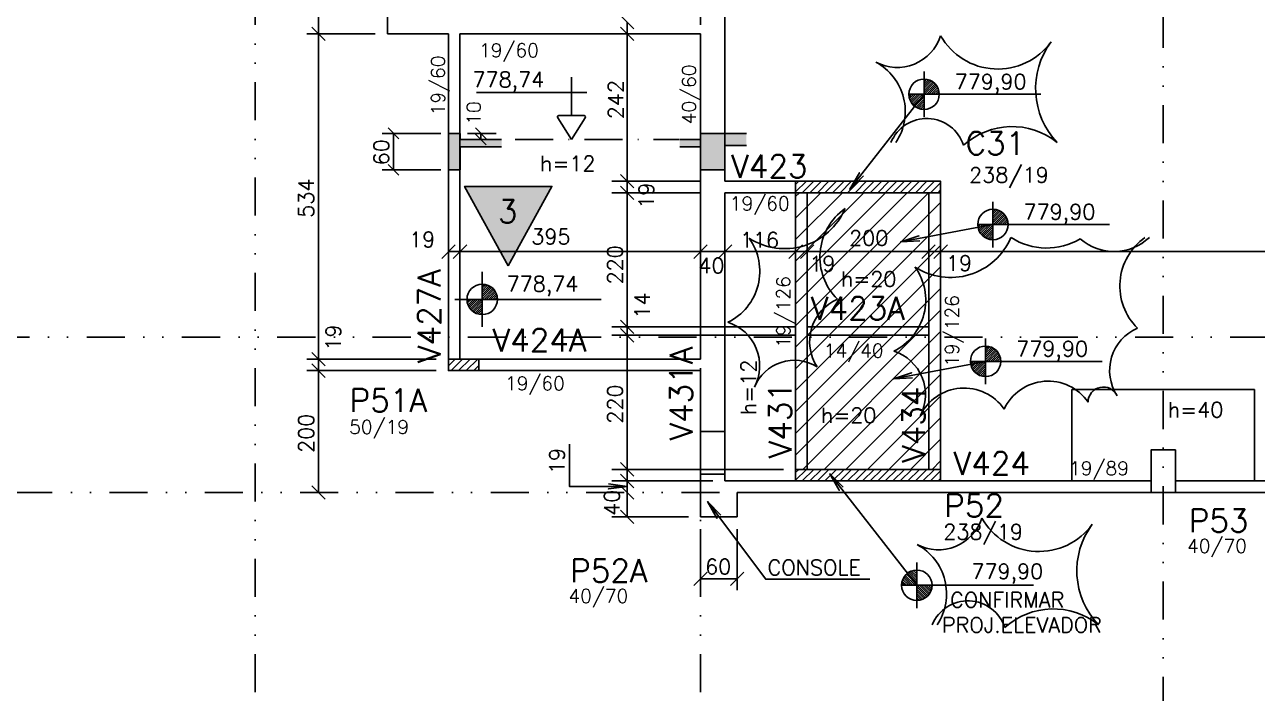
# Model space of a CAD drawing. Extents: x 551983 to 566858, y -277 to 10236.
# Drawn here: x 555352 to 557376, y 3248 to 4346 of the extents above; entities that cross this region are included whole.
import ezdxf

# ---------------------------------------------------------------- set-up
doc = ezdxf.new("R2010")
doc.units = 0
doc.header["$LTSCALE"] = 125
doc.header["$MEASUREMENT"] = 0
doc.linetypes.add('DIVIDE', pattern=[1.25, 0.5, -0.25, 0, -0.25, 0, -0.25])
doc.linetypes.add('ESTILO_TQS_0003', pattern=[0.91, 0.5, -0.2, 0.01, -0.2])
doc.layers.get('0').update_dxf_attribs({"linetype": 'CONTINUOUS'})
for name, color, linetype in [('110', 110, 'CONTINUOUS'), ('204', 7, 'ESTILO_TQS_0003'), ('205', 14, 'DIVIDE'), ('216', 7, 'CONTINUOUS'), ('219', 240, 'CONTINUOUS'), ('220', 4, 'CONTINUOUS'), ('238', 11, 'CONTINUOUS'), ('249', 14, 'CONTINUOUS'), ('250', 5, 'CONTINUOUS'), ('253', 253, 'CONTINUOUS')]:
    doc.layers.add(name, color=color, linetype=linetype)
doc.styles.get("Standard").update_dxf_attribs({"font": 'ROMANS.SHX'})

# ---------------------------------------------------------------- blocks, each defined once
blk = doc.blocks.new('_H4CD6617838-001')
for p, q in [((2086, 712.445078), (2097.054922, 723.5)), ((2090.429291, 704.5), (2109.429291, 723.5)), ((2102.80366, 704.5), (2121.80366, 723.5)), ((2115.178028, 704.5), (2134.178028, 723.5)), ((2127.552397, 704.5), (2136, 712.947603))]:
    blk.add_line(p, q)
blk = doc.blocks.new('_H4CD6617838-004')
for p, q in [((2656, 997.834598), (2673.665402, 1015.5)), ((2656, 1010.208967), (2661.291033, 1015.5)), ((2667.039771, 996.5), (2686.039771, 1015.5)), ((2679.414139, 996.5), (2698.414139, 1015.5)), ((2691.788508, 996.5), (2710.788508, 1015.5)), ((2704.162877, 996.5), (2723.162877, 1015.5)), ((2716.537245, 996.5), (2735.537245, 1015.5)), ((2728.911614, 996.5), (2747.911614, 1015.5)), ((2741.285983, 996.5), (2760.285983, 1015.5)), ((2753.660351, 996.5), (2772.660351, 1015.5)), ((2766.03472, 996.5), (2785.03472, 1015.5)), ((2778.409089, 996.5), (2797.409089, 1015.5)), ((2790.783457, 996.5), (2809.783457, 1015.5)), ((2803.157826, 996.5), (2822.157826, 1015.5)), ((2815.532195, 996.5), (2834.532195, 1015.5)), ((2827.906563, 996.5), (2846.906563, 1015.5)), ((2840.280932, 996.5), (2859.280932, 1015.5)), ((2852.655301, 996.5), (2871.655301, 1015.5)), ((2865.029669, 996.5), (2884.029669, 1015.5)), ((2877.404038, 996.5), (2894, 1013.095962)), ((2889.778407, 996.5), (2894, 1000.721593))]:
    blk.add_line(p, q)
blk = doc.blocks.new('_HDD2FE1C977-000')
for p, q in [((626, -1495.320344), (844.320343, -1277)), ((626, -1459.965005), (808.965004, -1277)), ((626, -1424.609665), (773.609665, -1277)), ((626, -1389.254326), (738.254326, -1277)), ((626, -1353.898987), (702.898987, -1277)), ((626, -1318.543648), (667.543648, -1277)), ((626, -1283.188309), (632.188309, -1277)), ((626, -1530.675683), (864, -1292.675682)), ((626, -1566.031022), (864, -1328.031021)), ((626, -1601.386361), (864, -1363.38636)), ((626, -1636.7417), (864, -1398.741699)), ((626, -1672.097039), (864, -1434.097038)), ((626, -1707.452378), (864, -1469.452377)), ((637.807717, -1731), (864, -1504.807716)), ((673.163056, -1731), (864, -1540.163056)), ((708.518395, -1731), (864, -1575.518395)), ((743.873734, -1731), (864, -1610.873734)), ((779.229073, -1731), (864, -1646.229073)), ((814.584412, -1731), (864, -1681.584412)), ((849.939751, -1731), (864, -1716.939751))]:
    blk.add_line(p, q)

msp = doc.modelspace()

# ---------------------------------------------------------------- linework, layer by layer
at = {"layer": '110'}
for points in [[(556047.6, 4107.6), (556047.6, 4167.6), (556066.6, 4167.6)], [(556047.6, 4107.6), (556066.6, 4167.6), (556066.6, 4157.6)], [(556047.6, 4107.6), (556066.6, 4157.6), (556066.6, 4107.6)], [(556066.6, 4145.6), (556066.6, 4107.6), (556066.6, 4157.6)], [(556066.6, 4145.6), (556066.6, 4157.6), (556134.8, 4157.6)], [(556066.6, 4145.6), (556134.8, 4157.6), (556134.8, 4145.6)], [(556427.4, 4145.6), (556427.4, 4157.6), (556461.5, 4157.6)], [(556427.4, 4145.6), (556461.5, 4157.6), (556461.5, 4145.6)], [(556461.5, 4167.6), (556536.8, 4167.6), (556501.5, 4147.6)], [(556461.5, 4167.6), (556501.5, 4147.6), (556501.5, 4107.6)], [(556461.5, 4167.6), (556501.5, 4107.6), (556461.5, 4107.6)], [(556461.5, 4167.6), (556461.5, 4107.6), (556461.5, 4145.6)], [(556461.5, 4167.6), (556461.5, 4145.6), (556461.5, 4157.6)], [(556501.5, 4147.6), (556536.8, 4167.6), (556536.8, 4147.6)]]:
    msp.add_solid(points, dxfattribs=at)
at = {"layer": '204'}
msp.add_line((556157, 4157.6), (556426.4, 4157.6), dxfattribs=at)
at = {"layer": '205'}
for p, q in [((555730.5, 2937.4), (555730.5, 9657.7)), ((556461.5, 2937.4), (556461.5, 9657.7)), ((557221, 2899.9), (557221, 9657.7)), ((552481.2, 3833), (562030.3, 3833)), ((552518.7, 3578), (562046.8, 3578))]:
    msp.add_line(p, q, dxfattribs=at)
at = {"layer": '216'}
for p, q in [((556330, 4361), (556352.1, 4338.9)), ((556330, 4361), (556352.1, 4338.9)), ((555845.2, 4319.9), (555823.1, 4342)), ((555845.2, 4319.9), (555823.1, 4342)), ((556330, 4342), (556352.1, 4319.9)), ((556330, 4342), (556352.1, 4319.9)), ((556330, 4342), (556352.1, 4319.9)), ((556330, 4100), (556352.1, 4077.9)), ((556330, 4100), (556352.1, 4077.9)), ((556330, 4081), (556352.1, 4058.9)), ((556330, 4081), (556352.1, 4058.9)), ((556058.6, 3984.5), (556036.5, 3962.4)), ((556077.6, 3984.5), (556055.5, 3962.4)), ((556077.6, 3984.5), (556055.5, 3962.4)), ((556055.5, 3962.4), (556077.6, 3984.5)), ((556450.5, 3962.4), (556472.6, 3984.5)), ((556450.5, 3962.4), (556472.6, 3984.5)), ((556490.5, 3962.4), (556512.6, 3984.5)), ((556606.5, 3962.4), (556628.6, 3984.5)), ((556606.5, 3962.4), (556628.6, 3984.5)), ((556628.6, 3984.5), (556606.5, 3962.4)), ((556606.5, 3962.4), (556628.6, 3984.5)), ((556625.5, 3962.4), (556647.6, 3984.5)), ((556625.5, 3962.4), (556647.6, 3984.5)), ((556824.5, 3962.4), (556846.6, 3984.5)), ((556824.5, 3962.4), (556846.6, 3984.5)), ((556844.5, 3962.4), (556866.6, 3984.5)), ((556844.5, 3962.4), (556866.6, 3984.5)), ((556844.5, 3962.4), (556866.6, 3984.5)), ((556330, 3861), (556352.1, 3838.9)), ((556330, 3861), (556352.1, 3838.9)), ((556330, 3847), (556352.1, 3824.9)), ((556330, 3847), (556352.1, 3824.9)), ((555845.2, 3785.9), (555823.1, 3808)), ((555845.2, 3785.9), (555823.1, 3808)), ((555845.2, 3766.9), (555823.1, 3789)), ((555845.2, 3766.9), (555823.1, 3789)), ((556330, 3627), (556352.1, 3604.9)), ((556330, 3608), (556352.1, 3585.9)), ((556330, 3608), (556352.1, 3585.9)), ((555845.2, 3566.9), (555823.1, 3589)), ((556330, 3589), (556352.1, 3566.9)), ((556330, 3589), (556352.1, 3566.9)), ((556330, 3549), (556352.1, 3526.9)), ((556450.5, 3425.3), (556472.6, 3447.4)), ((556510.5, 3425.3), (556532.6, 3447.4))]:
    msp.add_line(p, q, dxfattribs=at)
at = {"layer": '216', "linetype": 'Continuous'}
for p, q in [((555948.7, 4176.4), (555966.3, 4158.8)), ((556109.5, 4158.8), (556091.8, 4176.4)), ((556047.6, 4167.6), (556047.6, 4167.6)), ((556066.6, 4167.6), (556066.6, 4167.6)), ((556066.6, 4157.6), (556066.6, 4157.6)), ((556109.5, 4148.8), (556091.8, 4166.4)), ((555948.7, 4116.4), (555966.3, 4098.8)), ((556047.6, 4107.6), (556047.6, 4107.6))]:
    msp.add_line(p, q, dxfattribs=at)
at = {"layer": '219', "linetype": 'Continuous'}
for centre, radius, start, end in [((556784.1, 4350.7), 75, 242.2108, 342.2108), ((556949.4, 4380.9), 107.8, 209.4892, 324.2386), ((557139.7, 4241.3), 128.2, 143.3178, 223.6924), ((556705.8, 4203.5), 91.8, 326.4607, 61.831), ((556832.8, 4128.2), 63.7, 18.1309, 157.3089), ((556972.9, 4060.2), 118.5, 51.3123, 132.2248), ((556599.6, 4085.8), 107.5, 237.1524, 337.1524), ((556754.9, 3964.4), 97.5, 125.237, 225.2369), ((556465.9, 3941.1), 92.9, 295.844, 35.844), ((556871.8, 4038.4), 107.5, 237.1524, 337.1524), ((557029.7, 4086.8), 107.5, 237.1524, 300.8559), ((557140.4, 4057.1), 83.6, 228.3439, 313.7608), ((557247.3, 3917), 97.5, 125.237, 225.2369), ((556738.2, 3893.7), 92.9, 295.844, 35.844), ((556716.1, 3825.7), 75.6, 113.2686, 213.2686), ((556483.5, 3786), 75, 332.2108, 72.2108), ((557208.6, 3778.3), 75.6, 113.2686, 213.2686), ((556755.8, 3738.6), 75, 332.2108, 72.2108), ((556615.3, 3724.4), 70.6, 57.8506, 157.8506), ((556894.2, 3669.8), 79.7, 34.551, 154.8507), ((557032, 3681.1), 79.7, 34.551, 154.8507), ((557122.7, 3726.1), 25.1, 25.3354, 179.5106), ((556851.8, 3558.9), 75, 242.2108, 342.2108), ((557017.1, 3589), 107.8, 209.4892, 324.2386), ((557207.4, 3449.4), 128.2, 143.3178, 223.6924), ((556773.5, 3411.6), 91.8, 326.4607, 61.831), ((556900.5, 3336.4), 63.7, 18.1309, 157.3089), ((557040.6, 3268.4), 118.5, 51.3123, 132.2248)]:
    msp.add_arc(centre, radius, start, end, dxfattribs=at)
at = {"layer": '220'}
for p, q in [((556066.5, 4167.6), (556047.6, 4167.6)), ((556047.6, 4167.6), (556047.6, 4107.6)), ((556066.6, 4157.6), (556066.6, 4167.6)), ((556066.6, 4157.6), (556134.8, 4157.6)), ((556427.4, 4157.6), (556461.5, 4157.6)), ((556536.8, 4167.6), (556461.5, 4167.6)), ((556461.5, 4157.6), (556461.5, 4167.6)), ((556066.6, 4107.6), (556066.6, 4145.6)), ((556066.6, 4145.6), (556134.8, 4145.6)), ((556427.4, 4145.6), (556461.5, 4145.6)), ((556461.5, 4145.6), (556461.5, 4107.6)), ((556501.5, 4107.6), (556501.5, 4147.6)), ((556501.5, 4147.6), (556536.8, 4147.6)), ((556047.6, 4107.6), (556066.6, 4107.6)), ((556461.5, 4107.6), (556501.5, 4107.6))]:
    msp.add_line(p, q, dxfattribs=at)
for points in [[(556617.5, 4089), (556855.5, 4089), (556855.5, 4070), (556617.5, 4070), (556617.5, 4089)], [(556145.8, 3950.1), (556074.1, 4080.4), (556217.4, 4080.4), (556145.8, 3950.1)], [(556097.5, 3778), (556097.5, 3797), (556047.5, 3797), (556047.5, 3778), (556097.5, 3778)], [(556461.5, 3608), (556501.5, 3608), (556501.5, 3678), (556461.5, 3678), (556461.5, 3608)], [(557201, 3578), (557241, 3578), (557241, 3648), (557201, 3648), (557201, 3578)], [(556617.5, 3616), (556855.5, 3616), (556855.5, 3597), (556617.5, 3597), (556617.5, 3616)]]:
    msp.add_lwpolyline(points, dxfattribs=at)
at = {"layer": '238'}
for p, q in [((555947.5, 4331), (555947.5, 4575)), ((556501.5, 4089), (556501.5, 4575)), ((555947.5, 4331), (556047.5, 4331)), ((556047.5, 3797), (556047.5, 4331)), ((556066.5, 3797), (556066.5, 4331)), ((556066.5, 4331), (556461.5, 4331)), ((556461.5, 3797), (556461.5, 4331)), ((556249.6, 4196.7), (556249.6, 4259.7)), ((556093.6, 4234.7), (556274.6, 4234.7)), ((556227, 4193.2), (556249.6, 4157.6)), ((556228.9, 4196.7), (556249.6, 4196.7)), ((556249.6, 4196.7), (556270.3, 4196.7)), ((556249.6, 4157.6), (556272.2, 4193.2)), ((556617.5, 4089), (556501.5, 4089)), ((556617.5, 4070), (556501.5, 4070)), ((556501.5, 3678), (556501.5, 4070)), ((556617.5, 3616), (556617.5, 4070)), ((556636.5, 3616), (556636.5, 4070)), ((556836.5, 4070), (556836.5, 3616)), ((556855.5, 4070), (556855.5, 3616)), ((556103.1, 3850), (556103.1, 3940)), ((556102.7, 3919.8), (556103.1, 3920.3)), ((556103.1, 3916.8), (556106.1, 3919.7)), ((556103.1, 3913.2), (556109.1, 3919.1)), ((556103.1, 3909.7), (556111.8, 3918.3)), ((556103.1, 3906.1), (556114.2, 3917.2)), ((556103.1, 3902.6), (556116.6, 3916.1)), ((556103.1, 3899.1), (556118.5, 3914.5)), ((556103.1, 3895.5), (556120.5, 3912.9)), ((556106.1, 3895), (556122.2, 3911)), ((556109.7, 3895), (556123.7, 3909)), ((556113.2, 3895), (556125.1, 3906.9)), ((556298.1, 3895), (556058.1, 3895)), ((556078.3, 3892), (556081.4, 3895)), ((556079, 3889.1), (556084.9, 3895)), ((556079.8, 3886.3), (556088.5, 3895)), ((556080.9, 3883.9), (556092, 3895)), ((556082.2, 3881.6), (556095.5, 3895)), ((556083.6, 3879.6), (556099.1, 3895)), ((556085.3, 3877.7), (556102.6, 3895)), ((556087.1, 3875.9), (556103.1, 3892)), ((556089.2, 3874.5), (556103.1, 3888.5)), ((556116.7, 3895), (556126.1, 3904.4)), ((556120.3, 3895), (556127.1, 3901.8)), ((556123.8, 3895), (556127.7, 3898.8)), ((556127.4, 3895), (556128.1, 3895.7)), ((556091.3, 3873.1), (556103.1, 3884.9)), ((556093.7, 3872), (556103.1, 3881.4)), ((556096.4, 3871.1), (556103.1, 3877.9)), ((556099.2, 3870.4), (556103.1, 3874.3)), ((556102.5, 3870.2), (556103.1, 3870.8)), ((556636.5, 3850), (556836.5, 3850)), ((556636.5, 3836), (556836.5, 3836)), ((556097.5, 3797), (556461.5, 3797)), ((556097.5, 3778), (556461.5, 3778)), ((556461.5, 3778), (556461.5, 3678)), ((557071, 3597), (557071, 3747)), ((557071, 3747), (557371, 3747)), ((557371, 3747), (557371, 3597)), ((556461.5, 3538), (556461.5, 3608)), ((556501.5, 3597), (556501.5, 3608)), ((556501.5, 3597), (557201, 3597)), ((557071, 3597), (557201, 3597)), ((557951, 3597), (557241, 3597)), ((557241, 3597), (557371, 3597)), ((556521.5, 3578), (557201, 3578)), ((556521.5, 3538), (556521.5, 3578)), ((557241, 3578), (557951, 3578)), ((556521.5, 3538), (556461.5, 3538))]:
    msp.add_line(p, q, dxfattribs=at)
msp.add_lwpolyline([(556461.5, 3678), (556461.5, 3778), (556461.5, 3678), (556461.5, 3778)], dxfattribs=at)
for centre in [(556828.4, 4231.7), (556941.5, 4017.9), (556103.1, 3895), (556929.4, 3793.3), (556816.5, 3425.7)]:
    msp.add_circle(centre, 25, dxfattribs=at)
for centre, start, end in [((556228.9, 4194.5), 89.9992, 212.3715), ((556270.3, 4194.5), 327.6222, 89.9992)]:
    msp.add_arc(centre, 2.27, start, end, dxfattribs=at)
at = {"layer": '249'}
for p, q in [((556828.4, 4255.6), (556829.5, 4256.6)), ((556828.4, 4252.1), (556832.6, 4256.3)), ((556828.4, 4248.5), (556835.5, 4255.6)), ((556828.4, 4245), (556838.1, 4254.6)), ((556828.4, 4241.5), (556840.5, 4253.6)), ((556828.4, 4237.9), (556842.6, 4252.2)), ((556828.4, 4234.4), (556844.7, 4250.6)), ((556803.5, 4230.7), (556804.5, 4231.7)), ((556803.9, 4227.5), (556808, 4231.7)), ((556804.5, 4224.6), (556811.6, 4231.7)), ((556805.5, 4222.1), (556815.1, 4231.7)), ((556806.6, 4219.6), (556818.7, 4231.7)), ((556808, 4217.5), (556822.2, 4231.7)), ((556809.5, 4215.5), (556825.7, 4231.7)), ((556811.3, 4213.7), (556828.4, 4230.9)), ((556829.3, 4231.7), (556846.4, 4248.9)), ((556832.8, 4231.7), (556848.1, 4247)), ((556836.3, 4231.7), (556849.6, 4245)), ((556839.9, 4231.7), (556850.8, 4242.6)), ((556843.4, 4231.7), (556851.9, 4240.2)), ((556846.9, 4231.7), (556852.7, 4237.4)), ((556850.5, 4231.7), (556853.2, 4234.4)), ((556813.1, 4212), (556828.4, 4227.3)), ((556815.2, 4210.5), (556828.4, 4223.8)), ((556817.5, 4209.4), (556828.4, 4220.3)), ((556819.9, 4208.2), (556828.4, 4216.7)), ((556822.7, 4207.4), (556828.4, 4213.2)), ((556825.7, 4206.9), (556828.4, 4209.7)), ((556941.5, 4041.8), (556942.5, 4042.9)), ((556941.5, 4038.3), (556945.7, 4042.5)), ((556941.5, 4034.8), (556948.6, 4041.8)), ((556941.5, 4031.2), (556951.1, 4040.9)), ((556941.5, 4027.7), (556953.6, 4039.8)), ((556941.5, 4024.2), (556955.7, 4038.4)), ((556941.5, 4020.6), (556957.7, 4036.9)), ((556942.3, 4017.9), (556959.5, 4035.1)), ((556945.9, 4017.9), (556961.2, 4033.3)), ((556949.4, 4017.9), (556962.7, 4031.2)), ((556952.9, 4017.9), (556963.8, 4028.8)), ((556916.6, 4016.9), (556917.6, 4017.9)), ((556916.9, 4013.7), (556921.1, 4017.9)), ((556917.6, 4010.9), (556924.7, 4017.9)), ((556918.5, 4008.3), (556928.2, 4017.9)), ((556919.6, 4005.8), (556931.7, 4017.9)), ((556921, 4003.7), (556935.3, 4017.9)), ((556922.6, 4001.7), (556938.8, 4017.9)), ((556924.3, 3999.9), (556941.5, 4017.1)), ((556926.2, 3998.2), (556941.5, 4013.6)), ((556928.2, 3996.8), (556941.5, 4010)), ((556956.5, 4017.9), (556965, 4026.4)), ((556960, 4017.9), (556965.8, 4023.7)), ((556963.5, 4017.9), (556966.3, 4020.6)), ((556930.6, 3995.6), (556941.5, 4006.5)), ((556933, 3994.5), (556941.5, 4002.9)), ((556935.8, 3993.7), (556941.5, 3999.4)), ((556938.8, 3993.2), (556941.5, 3995.9)), ((556929.4, 3817.2), (556930.5, 3818.2)), ((556929.4, 3813.7), (556933.6, 3817.8)), ((556929.4, 3810.1), (556936.5, 3817.2)), ((556929.4, 3806.6), (556939.1, 3816.2)), ((556929.4, 3803.1), (556941.5, 3815.2)), ((556929.4, 3799.5), (556943.7, 3813.7)), ((556929.4, 3796), (556945.7, 3812.2)), ((556930.3, 3793.3), (556947.4, 3810.4)), ((556933.8, 3793.3), (556949.1, 3808.6)), ((556937.3, 3793.3), (556950.6, 3806.5)), ((556904.5, 3792.3), (556905.5, 3793.3)), ((556904.9, 3789.1), (556909.1, 3793.3)), ((556905.5, 3786.2), (556912.6, 3793.3)), ((556906.5, 3783.6), (556916.1, 3793.3)), ((556907.6, 3781.2), (556919.7, 3793.3)), ((556909, 3779.1), (556923.2, 3793.3)), ((556910.5, 3777.1), (556926.7, 3793.3)), ((556912.3, 3775.3), (556929.4, 3792.4)), ((556914.1, 3773.6), (556929.4, 3788.9)), ((556916.2, 3772.1), (556929.4, 3785.4)), ((556940.9, 3793.3), (556951.8, 3804.2)), ((556944.4, 3793.3), (556952.9, 3801.8)), ((556948, 3793.3), (556953.7, 3799)), ((556951.5, 3793.3), (556954.2, 3796)), ((556918.5, 3770.9), (556929.4, 3781.8)), ((556920.9, 3769.8), (556929.4, 3778.3)), ((556923.7, 3769), (556929.4, 3774.8)), ((556926.7, 3768.5), (556929.4, 3771.2)), ((556797.5, 3441.9), (556813.8, 3425.7)), ((556799.3, 3443.7), (556816.5, 3426.5)), ((556801.1, 3445.4), (556816.5, 3430)), ((556803.2, 3446.8), (556816.5, 3433.6)), ((556805.6, 3448), (556816.5, 3437.1)), ((556808, 3449.1), (556816.5, 3440.7)), ((556810.7, 3449.9), (556816.5, 3444.2)), ((556813.7, 3450.4), (556816.5, 3447.7)), ((556791.5, 3426.7), (556792.5, 3425.7)), ((556791.9, 3429.9), (556796.1, 3425.7)), ((556792.5, 3432.7), (556799.6, 3425.7)), ((556793.5, 3435.3), (556803.2, 3425.7)), ((556794.6, 3437.8), (556806.7, 3425.7)), ((556796, 3439.9), (556810.2, 3425.7)), ((556816.5, 3423), (556832.7, 3406.7)), ((556817.3, 3425.7), (556834.5, 3408.5)), ((556820.8, 3425.7), (556836.2, 3410.3)), ((556824.4, 3425.7), (556837.6, 3412.4)), ((556827.9, 3425.7), (556838.8, 3414.8)), ((556831.4, 3425.7), (556839.9, 3417.2)), ((556835, 3425.7), (556840.7, 3419.9)), ((556838.5, 3425.7), (556841.2, 3423)), ((556816.5, 3419.4), (556830.7, 3405.2)), ((556816.5, 3415.9), (556828.6, 3403.8)), ((556816.5, 3412.4), (556826.1, 3402.7)), ((556816.5, 3408.8), (556823.5, 3401.8)), ((556816.5, 3405.3), (556820.6, 3401.1)), ((556816.5, 3401.8), (556817.5, 3400.7))]:
    msp.add_line(p, q, dxfattribs=at)
at = {"layer": '250'}
for p, q in [((555834.1, 4331), (555834.1, 4583)), ((555927.5, 4331), (555815.4, 4331)), ((555834.1, 3797), (555834.1, 4331)), ((556346.7, 4331), (556316.1, 4331)), ((556360.7, 4331), (556316.1, 4331)), ((556341.1, 4350), (556341.1, 4331)), ((556341.1, 4331), (556341.1, 4089)), ((556828.4, 4194.2), (556828.4, 4269.2)), ((556828.4, 4231.7), (556803.4, 4231.7)), ((556460.5, 4089), (556316.1, 4089)), ((556341.1, 4089), (556341.1, 4070)), ((556460.5, 4070), (556316.1, 4070)), ((556341.1, 4070), (556341.1, 3850)), ((556941.5, 3980.4), (556941.5, 4055.4)), ((556941.5, 4017.9), (556916.5, 4017.9)), ((556461.5, 3986.1), (556461.5, 3998.4)), ((556617.5, 3979.5), (556617.5, 4005.3)), ((556855.5, 4000.3), (556855.5, 3998.4)), ((556066.5, 3973.4), (556047.5, 3973.4)), ((556066.5, 3973.4), (556461.5, 3973.4)), ((556461.5, 3973.4), (556501.5, 3973.4)), ((556501.5, 3973.4), (556617.5, 3973.4)), ((556617.5, 3973.4), (556637.5, 3973.4)), ((556617.5, 3970.9), (556617.5, 3948.4)), ((556637.5, 3973.4), (556835.5, 3973.4)), ((556835.5, 3973.4), (556855.5, 3973.4)), ((556855.5, 3973.4), (561711, 3973.4)), ((556616.5, 3850), (556316.1, 3850)), ((556341.1, 3850), (556341.1, 3836)), ((556616.5, 3836), (556316.1, 3836)), ((556341.1, 3836), (556341.1, 3597)), ((556929.4, 3755.8), (556929.4, 3830.8)), ((556027.5, 3797), (555815.4, 3797)), ((555834.1, 3778), (555834.1, 3797)), ((556929.4, 3793.3), (556904.4, 3793.3)), ((556027.5, 3778), (555815.4, 3778)), ((555834.1, 3578), (555834.1, 3778)), ((556597.5, 3616), (556316.1, 3616)), ((556481.5, 3597), (556316.1, 3597)), ((556341.1, 3597), (556341.1, 3578)), ((555842.3, 3578), (555852.9, 3578)), ((556331.9, 3578), (556316.1, 3578)), ((556341.1, 3578), (556341.1, 3538)), ((556441.5, 3538), (556316.1, 3538)), ((556461.5, 3518), (556461.5, 3417.6)), ((556521.5, 3518), (556521.5, 3417.6)), ((556816.5, 3388.2), (556816.5, 3463.2)), ((556461.5, 3436.4), (556521.5, 3436.4)), ((556791.5, 3425.7), (556816.5, 3425.7))]:
    msp.add_line(p, q, dxfattribs=at)
at = {"layer": '250', "linetype": 'Continuous'}
for p, q in [((556035.1, 4167.6), (555938.8, 4167.6)), ((555957.5, 4167.6), (555957.5, 4107.6)), ((556079.1, 4167.6), (556125.7, 4167.6)), ((556079.1, 4157.6), (556125.7, 4157.6)), ((556100.7, 4157.6), (556100.7, 4167.6)), ((556035.1, 4107.6), (555938.8, 4107.6))]:
    msp.add_line(p, q, dxfattribs=at)
at = {"layer": '250'}
for points in [[(556728.8, 4097.7), (556706.5, 4075.9), (556722.4, 4102.8), (556706.5, 4075.9), (556828.4, 4231.7), (557019.9, 4231.7)], [(557133, 4017.9), (556941.5, 4017.9), (556790.2, 3989.4), (556819.9, 3999.1), (556790.2, 3989.4), (556821.4, 3991.1)], [(557121, 3793.3), (556929.4, 3793.3), (556778.1, 3764.7), (556807.8, 3774.5), (556778.1, 3764.7), (556809.3, 3766.5)], [(556246.1, 3657.2), (556246.1, 3588.1), (556341.1, 3588.1), (556310.1, 3584), (556341.1, 3588.1), (556310.1, 3592.1)], [(556695.8, 3586.6), (556673.5, 3608.5), (556689.3, 3581.6), (556673.5, 3608.5), (556816.5, 3425.7), (557008, 3425.7)], [(556739.2, 3435.6), (556568.6, 3435.6), (556472.9, 3563), (556488.3, 3535.8), (556472.9, 3563), (556494.8, 3540.7)]]:
    msp.add_lwpolyline(points, dxfattribs=at)
at = {"layer": '253'}
for points in [[(556074.1, 4080.4), (556217.4, 4080.4), (556145.8, 3950.1)], [(556074.1, 4080.4), (556145.8, 3950.1), (556074.1, 4080.4)]]:
    msp.add_solid(points, dxfattribs=at)

# ---------------------------------------------------------------- block references
at = {"layer": '250'}
for name, p in [('_H4CD6617838-004', (553961.5, 3073.5)), ('_HDD2FE1C977-000', (555991.5, 5347)), ('_H4CD6617838-001', (553961.5, 3073.5)), ('_H4CD6617838-004', (553961.5, 2600.5))]:
    msp.add_blockref(name, p, dxfattribs=at)

# ---------------------------------------------------------------- texts
at = {"layer": '216'}
for s, height, p in [('19/60', 22.5, (556097.7, 4292.6)), ('779,90', 25, (556878.7, 4240)), ('h=12', 25, (556197.9, 4105.5)), ('238/19', 25, (556902.4, 4086.7)), ('19/60', 22.5, (556509.5, 4041.2)), ('779,90', 25, (556991.7, 4026.2)), ('395', 25, (556183.7, 3985.6)), ('200', 25, (556705.4, 3983.2)), ('19', 25, (555983.1, 3980.9)), ('116', 25, (556526, 3980.1)), ('19', 25, (556864.4, 3942)), ('40', 25, (556457.9, 3938)), ('19', 25, (556639.9, 3941)), ('778,74', 25, (556143.1, 3908)), ('h=20', 25, (556691.9, 3915.9)), ('14/40', 22.5, (556663.7, 3799.6)), ('779,90', 25, (556979.7, 3801.5)), ('19/60', 22.5, (556140.3, 3745.8)), ('h=40', 25, (557228.6, 3701.3)), ('h=20', 25, (556659.1, 3692.2)), ('50/19', 22.5, (555884.6, 3674.4)), ('50/19', 22.5, (555884.6, 3674.4)), ('19/89', 22.5, (557066.4, 3606.5)), ('238/19', 25, (556860, 3501)), ('40/70', 22.5, (557260, 3479.1)), ('60', 25, (556469, 3443.9)), ('CONSOLE', 25, (556571.5, 3442.4)), ('779,90', 25, (556906.1, 3436.1)), ('40/70', 22.5, (556244.5, 3396.8)), ('CONFIRMAR', 25, (556871.2, 3389.2)), ('PROJ.ELEVADOR', 25, (556857.8, 3348))]:
    msp.add_text(s, height=height, dxfattribs=at).set_placement(p)
for s, height, rotation, p in [('19/60', 22.5, 90, (556041.8, 4197)), ('40/60', 22.5, 90, (556453.8, 4182.3)), ('778,74', 25, 359.998, (556087.1, 4243.4)), ('242', 25, 90, (556334.7, 4190.8)), ('534', 25, 90, (555826.6, 4029)), ('19', 25, 90, (556385, 4043.8)), ('220', 25, 90, (556333.6, 3919.6)), ('19/126', 22.5, 90, (556608.5, 3815.5)), ('14', 25, 90, (556378.2, 3863.4)), ('19/126', 22.5, 90, (556885.5, 3784.4)), ('19', 25, 90, (555871.2, 3810.9)), ('h=12', 25, 90, (556552.7, 3705)), ('220', 25, 90, (556333.6, 3691)), ('200', 25, 90, (555826.6, 3643)), ('19', 25, 90, (556238.4, 3608.2)), ('40', 25, 90, (556328.5, 3539.7))]:
    msp.add_text(s, height=height, rotation=rotation, dxfattribs=at).set_placement(p)
at = {"layer": '216', "linetype": 'Continuous'}
for s, height, p in [('10', 22.5, (556100.5, 4181.6)), ('60', 25, (555950, 4115.1))]:
    msp.add_text(s, height=height, rotation=90, dxfattribs=at).set_placement(p)
at = {"layer": '220'}
for s, p in [('C31', (556896.4, 4132.5)), ('V423', (556511.8, 4094.8)), ('3', (556128.9, 4020.7)), ('V423A', (556642.7, 3861.7)), ('V424A', (556120, 3809.2)), ('P51A', (555885.5, 3710.5)), ('V424', (556876.9, 3607.2)), ('P52', (556861.6, 3537.9)), ('P53', (557263, 3513.1)), ('P52A', (556247.5, 3430.8))]:
    msp.add_text(s, height=37.5, dxfattribs=at).set_placement(p)
for s, p in [('V427A', (556034.6, 3790.4)), ('V431A', (556448.4, 3663.2)), ('V431', (556610.8, 3634)), ('V434', (556829.8, 3626.5))]:
    msp.add_text(s, height=37.5, rotation=90, dxfattribs=at).set_placement(p)

doc.saveas('drawing.dxf')
